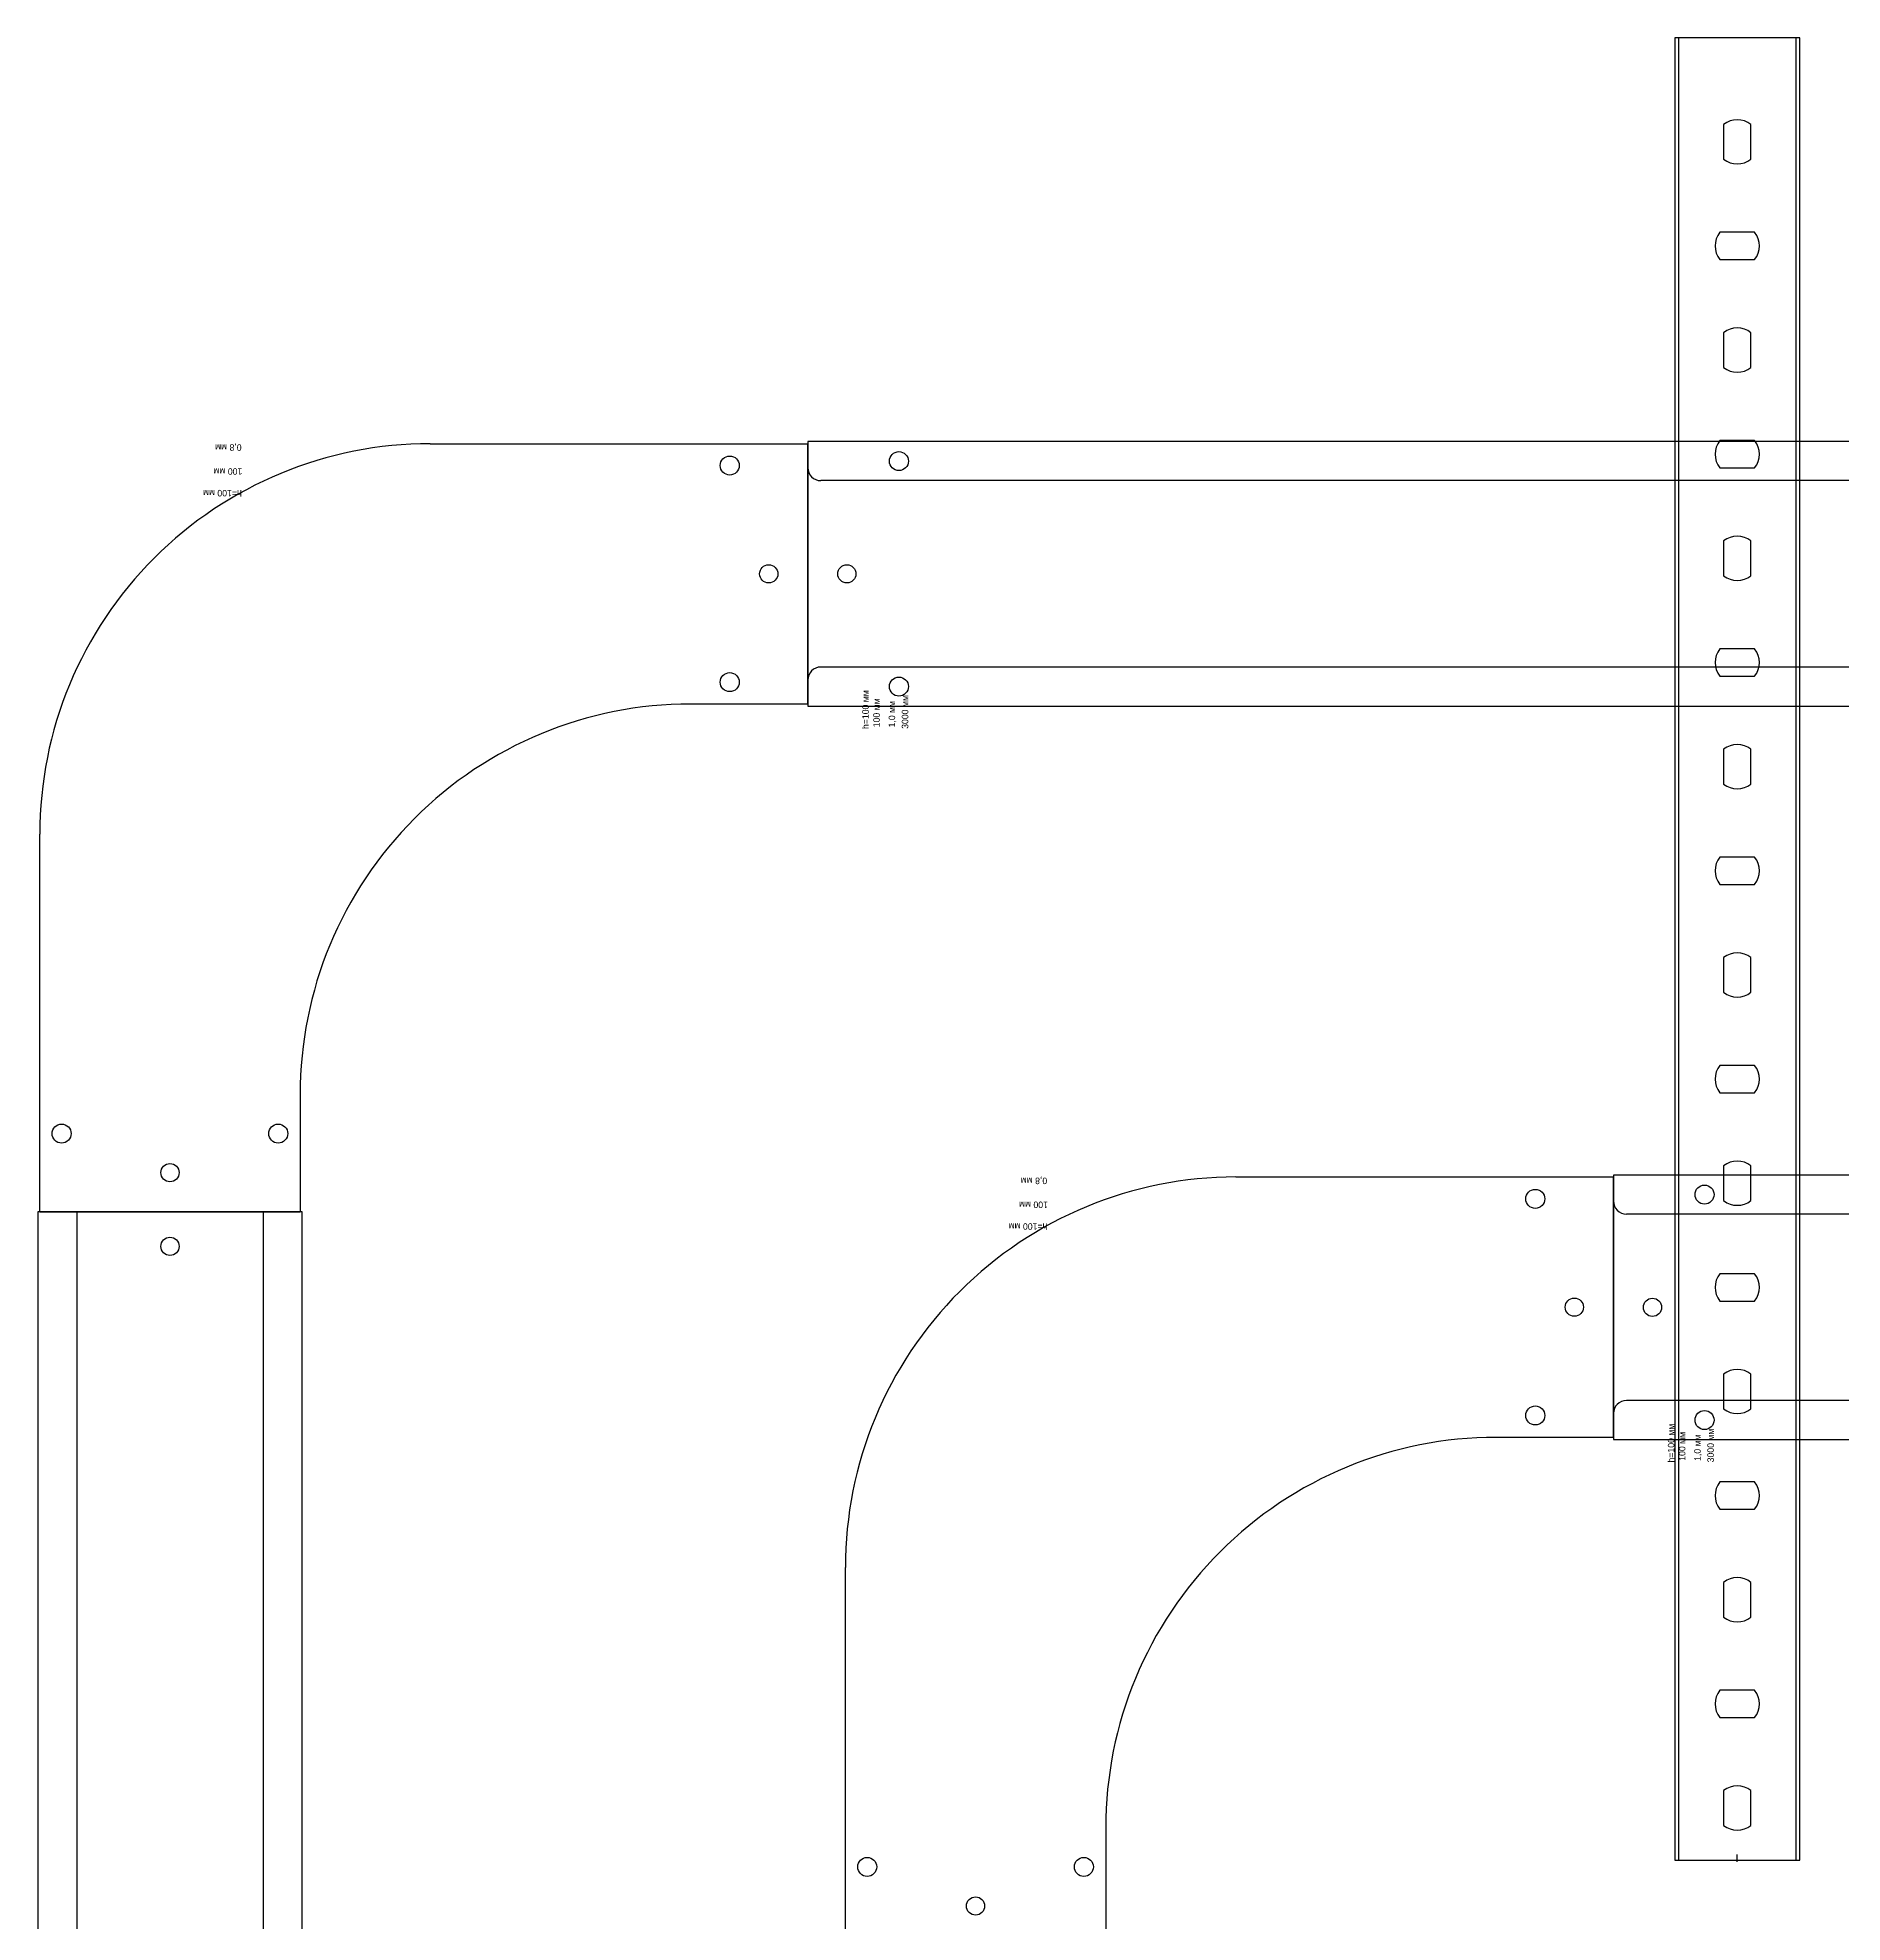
# Model space of a CAD drawing. Header units: millimetres. Extents: x -42533 to 645315, y 3457 to 82611.
# Drawn here: x 73601 to 74294, y 72021 to 72744 of the extents above; entities that cross this region are included whole.
import ezdxf
from ezdxf.enums import TextEntityAlignment as Align

# ---------------------------------------------------------------- set-up
doc = ezdxf.new("R2018")
doc.units = ezdxf.units.MM
for name, color, linetype in [('00_00_потолок_Панели из стали', 7, 'Continuous'), ('ЭОМ_Лотки авар.', 1, 'Continuous'), ('ЭОМ_Лотки рабочие', 5, 'Continuous')]:
    doc.layers.add(name, color=color, linetype=linetype)
doc.styles.get("Standard").update_dxf_attribs({"font": 'arial.ttf'})
doc.styles.add('М2', font='isocpeur.ttf', dxfattribs={"width": 0.8})
doc.dimstyles.new('М2-100', dxfattribs={"dimtxt": 250, "dimasz": 100, "dimexe": 50, "dimexo": 50, "dimgap": 50, "dimtad": 1, "dimdec": 0, "dimzin": 1, "dimtxsty": 'М2', "dimblk": 'ARCHTICK', "dimcen": 2.5, "dimdle": 50, "dimclre": 256, "dimclrt": 256, "dimadec": 0, "dimazin": 0, "dimtfac": 1, "dimtdec": 0, "dimtix": 1, "dimtmove": 1, "dimatfit": 3, "dimldrblk": 'NONE', "dimfxl": 1, "dimtolj": 1, "dimlwd": 9, "dimlwe": 9, "dimarcsym": 1})

# ---------------------------------------------------------------- blocks, each defined once
blk = doc.blocks.new('*U383')
at = {"color": 0, "linetype": 'Continuous', "lineweight": 25}
for p, q in [((-35.8, -4366.65), (-35.8, -5)), ((35.8, -4366.65), (35.8, -5))]:
    blk.add_line(p, q, dxfattribs=at)
blk.add_lwpolyline([(50.8, -4366.65), (50.8, 0), (-50.8, 0), (-50.8, -4366.65)], close=True, dxfattribs=at)
at = {"color": 0, "linetype": 'ByBlock', "lineweight": -2}
blk.add_circle((0, -4353.34), 3.5, dxfattribs=at)
at = {"color": 0, "flags": 9}
for tag, p in [('НАИМЕНОВАНИЕ', (-59.12, -7.02)), ('АРТИКУЛ', (-59.7, -11.85)), ('ПРИМЕЧАНИЕ', (-58.82, -17.26))]:
    blk.add_attdef(tag, text='', height=2.5, dxfattribs=at).set_placement(p, align=Align.TOP_LEFT)
at = {"color": 0, "lineweight": 30, "flags": 104}
for tag, p in [('ВЫСОТА', (-59.61, -20.92)), ('ШИРИНА', (-58.94, -25.15)), ('ДЛИНА', (-59.54, -36.09)), ('ТОЛЩИНА', (-58.99, -31.04))]:
    blk.add_attdef(tag, text='', height=2.5, dxfattribs=at).set_placement(p, align=Align.TOP_LEFT)
blk = doc.blocks.new('*U398')
at = {"color": 0, "linetype": 'ByBlock', "lineweight": -2}
for p, q in [((50, 245), (-50, 245)), ((-50, 200), (-50, 245)), ((50, 245), (50, 100)), ((-245, 50), (-245, -50)), ((-245, 50), (-200, 50)), ((-100, -50), (-245, -50))]:
    blk.add_line(p, q, dxfattribs=at)
for centre, radius in [((0, 230), 3.5), ((-41.6, 215), 3.65), ((41.6, 215), 3.65), ((-215, 41.6), 3.65), ((-230, 0), 3.5), ((-215, -41.6), 3.65)]:
    blk.add_circle(centre, radius, dxfattribs=at)
for centre in [(-200, 200), (-100, 100)]:
    blk.add_arc(centre, 150, 270, 0, dxfattribs=at)
at = {"color": 0, "linetype": 'ByBlock', "lineweight": -2, "flags": 9}
for tag, p in [('НАИМЕНОВАНИЕ', (-27.71, -11.07)), ('АРТИКУЛ', (-26.88, -16.78)), ('ПРИМЕЧАНИЕ', (-27.44, -22.91))]:
    blk.add_attdef(tag, p, '', height=2.5, dxfattribs=at)
at = {"color": 0, "linetype": 'ByBlock', "lineweight": -2, "flags": 104}
for tag, p in [('ВЫСОТА', (-27.6, -29.74)), ('ШИРИНА', (-27.81, -38.07)), ('ТОЛЩИНА', (-27.53, -47.26))]:
    blk.add_attdef(tag, text='', height=2.5, dxfattribs=at).set_placement(p, align=Align.TOP_LEFT)
blk = doc.blocks.new('*U385')
at = {"color": 0, "linetype": 'Continuous', "lineweight": 25}
for p, q in [((-35.8, -5245.84), (-35.8, -5)), ((35.8, -5245.84), (35.8, -5))]:
    blk.add_line(p, q, dxfattribs=at)
blk.add_lwpolyline([(50.8, -5245.84), (50.8, 0), (-50.8, 0), (-50.8, -5245.84)], close=True, dxfattribs=at)
at = {"color": 0, "linetype": 'ByBlock', "lineweight": -2}
blk.add_circle((0, -15), 3.5, dxfattribs=at)
at = {"color": 0, "linetype": 'Continuous', "lineweight": 25}
for centre, radius in [((0, -15), 3.5), ((-43.3, -35), 3.65), ((43.3, -35), 3.65)]:
    blk.add_circle(centre, radius, dxfattribs=at)
for centre, start, end in [((-40.8, -5), 0, 90), ((40.8, -5), 90, 180)]:
    blk.add_arc(centre, 5, start, end, dxfattribs=at)
at = {"color": 0, "flags": 9}
for tag, p in [('НАИМЕНОВАНИЕ', (-59.12, -7.02)), ('АРТИКУЛ', (-59.7, -11.85)), ('ПРИМЕЧАНИЕ', (-58.82, -17.26))]:
    blk.add_attdef(tag, text='', height=2.5, dxfattribs=at).set_placement(p, align=Align.TOP_LEFT)
at = {"color": 0, "lineweight": 30, "flags": 104}
for tag, p in [('ВЫСОТА', (-59.61, -20.92)), ('ШИРИНА', (-58.94, -25.15)), ('ДЛИНА', (-59.54, -36.09)), ('ТОЛЩИНА', (-58.99, -31.04))]:
    blk.add_attdef(tag, text='', height=2.5, dxfattribs=at).set_placement(p, align=Align.TOP_LEFT)
blk = doc.blocks.new('*U386')
at = {"color": 0, "linetype": 'Continuous', "lineweight": 25}
for p, q in [((-35.8, -5555.27), (-35.8, -5)), ((35.8, -5555.27), (35.8, -5))]:
    blk.add_line(p, q, dxfattribs=at)
blk.add_lwpolyline([(50.8, -5555.27), (50.8, 0), (-50.8, 0), (-50.8, -5555.27)], close=True, dxfattribs=at)
at = {"color": 0, "linetype": 'ByBlock', "lineweight": -2}
blk.add_circle((0, -15), 3.5, dxfattribs=at)
at = {"color": 0, "linetype": 'Continuous', "lineweight": 25}
for centre, radius in [((0, -15), 3.5), ((-43.3, -35), 3.65), ((43.3, -35), 3.65)]:
    blk.add_circle(centre, radius, dxfattribs=at)
for centre, start, end in [((-40.8, -5), 0, 90), ((40.8, -5), 90, 180)]:
    blk.add_arc(centre, 5, start, end, dxfattribs=at)
at = {"color": 0, "flags": 9}
for tag, p in [('НАИМЕНОВАНИЕ', (-59.12, -7.02)), ('АРТИКУЛ', (-59.7, -11.85)), ('ПРИМЕЧАНИЕ', (-58.82, -17.26))]:
    blk.add_attdef(tag, text='', height=2.5, dxfattribs=at).set_placement(p, align=Align.TOP_LEFT)
at = {"color": 0, "lineweight": 30, "flags": 104}
for tag, p in [('ВЫСОТА', (-59.61, -20.92)), ('ШИРИНА', (-58.94, -25.15)), ('ДЛИНА', (-59.54, -36.09)), ('ТОЛЩИНА', (-58.99, -31.04))]:
    blk.add_attdef(tag, text='', height=2.5, dxfattribs=at).set_placement(p, align=Align.TOP_LEFT)
blk = doc.blocks.new('*U45')
at = {"color": 0, "linetype": 'ByBlock', "lineweight": -2}
for points in [[(24, -700), (24, 0), (-24, 0), (-24, -700)], [(-22.5, -700), (-22.5, 0)], [(22.5, -700), (22.5, 0)], [(-24, -700), (24, -700)]]:
    blk.add_lwpolyline(points, dxfattribs=at)
at = {"color": 254, "transparency": 33554483}
blk.add_lwpolyline([(0, 0.66), (0, -2.16)], dxfattribs=at)
at = {"color": 0, "linetype": 'ByBlock', "lineweight": -2}
for points in [[(-5.25, -13.32), (-5.25, -26.68, 0.345739), (5.25, -26.68), (5.25, -13.32, 0.345739)], [(-6.68, -54.75, 0.345739), (-6.68, -65.25), (6.68, -65.25, 0.345739), (6.68, -54.75)], [(-5.25, -93.32), (-5.25, -106.68, 0.345739), (5.25, -106.68), (5.25, -93.32, 0.345739)], [(-6.68, -134.75, 0.345739), (-6.68, -145.25), (6.68, -145.25, 0.345739), (6.68, -134.75)], [(-5.25, -173.32), (-5.25, -186.68, 0.345739), (5.25, -186.68), (5.25, -173.32, 0.345739)], [(-6.68, -214.75, 0.345739), (-6.68, -225.25), (6.68, -225.25, 0.345739), (6.68, -214.75)], [(-5.25, -253.32), (-5.25, -266.68, 0.345739), (5.25, -266.68), (5.25, -253.32, 0.345739)], [(-6.68, -294.75, 0.345739), (-6.68, -305.25), (6.68, -305.25, 0.345739), (6.68, -294.75)], [(-5.25, -333.32), (-5.25, -346.68, 0.345739), (5.25, -346.68), (5.25, -333.32, 0.345739)], [(-6.68, -374.75, 0.345739), (-6.68, -385.25), (6.68, -385.25, 0.345739), (6.68, -374.75)], [(-5.25, -413.32), (-5.25, -426.68, 0.345739), (5.25, -426.68), (5.25, -413.32, 0.345739)], [(-6.68, -454.75, 0.345739), (-6.68, -465.25), (6.68, -465.25, 0.345739), (6.68, -454.75)], [(-5.25, -493.32), (-5.25, -506.68, 0.345739), (5.25, -506.68), (5.25, -493.32, 0.345739)], [(-6.68, -534.75, 0.345739), (-6.68, -545.25), (6.68, -545.25, 0.345739), (6.68, -534.75)], [(-5.25, -573.32), (-5.25, -586.68, 0.345739), (5.25, -586.68), (5.25, -573.32, 0.345739)], [(-6.68, -614.75, 0.345739), (-6.68, -625.25), (6.68, -625.25, 0.345739), (6.68, -614.75)], [(-5.25, -653.32), (-5.25, -666.68, 0.345739), (5.25, -666.68), (5.25, -653.32, 0.345739)]]:
    blk.add_lwpolyline(points, format="xyb", close=True, dxfattribs=at)
at = {"flags": 9}
for tag, p in [('НАИМЕНОВАНИЕ', (-58.16, -19.4)), ('АРТИКУЛ', (-58.87, -24.46)), ('ПРИМЕЧАНИЕ', (-58.33, -30.8))]:
    blk.add_attdef(tag, p, '', height=2.5, dxfattribs=at)
at = {"lineweight": 30, "flags": 104}
blk.add_attdef('ДЛИНА', text='', height=2.5, dxfattribs=at).set_placement((-57.72, -34.59), align=Align.TOP_LEFT)
blk = doc.blocks.new('_ArchTick')
at = {"color": 0, "linetype": 'ByBlock', "lineweight": 70, "const_width": 0.15}
blk.add_lwpolyline([(-0.5, -0.5), (0.5, 0.5)], dxfattribs=at)
blk = doc.blocks.new('*D763')
at = {"layer": '00_00_потолок_Панели из стали', "lineweight": 9, "transparency": 16777216}
for p, q in [((74253.94, 71994.44), (74253.94, 71710.98)), ((75054.14, 71993.78), (75054.14, 71710.98))]:
    blk.add_line(p, q, dxfattribs=at)
at = {"layer": '00_00_потолок_Панели из стали', "color": 0, "lineweight": 9, "transparency": 16777216}
blk.add_line((75104.14, 71760.98), (74203.94, 71760.98), dxfattribs=at)
at = {"layer": 'Defpoints', "color": 0, "transparency": 16777216}
for p in [(74253.94, 72044.44), (75054.14, 72043.78), (74253.94, 71760.98)]:
    blk.add_point(p, dxfattribs=at)
at = {"layer": '00_00_потолок_Панели из стали', "color": 0, "lineweight": 9, "transparency": 16777216, "xscale": 100, "yscale": 100, "zscale": 100, "rotation": 180}
blk.add_blockref('_ArchTick', (74253.94, 71760.98), dxfattribs=at)
at = {"layer": '00_00_потолок_Панели из стали', "color": 0, "lineweight": 9, "transparency": 16777216, "xscale": 100, "yscale": 100, "zscale": 100}
blk.add_blockref('_ArchTick', (75054.14, 71760.98), dxfattribs=at)
at = {"layer": '00_00_потолок_Панели из стали', "transparency": 16777216, "insert": (74654.04, 71935.98), "char_height": 250, "attachment_point": 5, "style": 'М2'}
blk.add_mtext('\\A1;800', dxfattribs=at)
blk = doc.blocks.new('_None')

msp = doc.modelspace()

# ---------------------------------------------------------------- block references
at = {"layer": 'ЭОМ_Лотки авар.', "color": 1}
ref = msp.add_blockref('*U398', (73651.95, 72538.5), dxfattribs=dict(at, rotation=180))
lines = msp.add_mtext('h=100 мм', dxfattribs={"layer": '0', "color": 0, "linetype": 'ByBlock', "lineweight": -2, "insert": (73679.55, 72568.24), "char_height": 2.5, "attachment_point": 1, "rotation": 180})
ref.add_attrib('ВЫСОТА', '', (73679.55, 72568.24)).embed_mtext(lines)
lines = msp.add_mtext('100 мм', dxfattribs={"layer": '0', "color": 0, "linetype": 'ByBlock', "lineweight": -2, "insert": (73679.76, 72576.57), "char_height": 2.5, "attachment_point": 1, "rotation": 180})
ref.add_attrib('ШИРИНА', '', (73679.76, 72576.57)).embed_mtext(lines)
lines = msp.add_mtext('0,8 мм', dxfattribs={"layer": '0', "color": 0, "linetype": 'ByBlock', "lineweight": -2, "insert": (73679.48, 72585.76), "char_height": 2.5, "attachment_point": 1, "rotation": 180})
ref.add_attrib('ТОЛЩИНА', '', (73679.48, 72585.76)).embed_mtext(lines)
ref = msp.add_blockref('*U386', (73896.95, 72538.5), dxfattribs=dict(at, rotation=89.99999999999999))
lines = msp.add_mtext('3000 мм', dxfattribs={"layer": '0', "color": 0, "insert": (73933.04, 72478.96), "char_height": 2.5, "attachment_point": 1, "rotation": 90})
ref.add_attrib('ДЛИНА', '', (73933.04, 72478.96), dxfattribs={"flags": 34}).embed_mtext(lines)
lines = msp.add_mtext('1,0 мм', dxfattribs={"layer": '0', "color": 0, "insert": (73928, 72479.51), "char_height": 2.5, "attachment_point": 1, "rotation": 90})
ref.add_attrib('ТОЛЩИНА', '', (73928, 72479.51), dxfattribs={"flags": 34}).embed_mtext(lines)
lines = msp.add_mtext('h=100 мм', dxfattribs={"layer": '0', "color": 0, "insert": (73917.87, 72478.89), "char_height": 2.5, "attachment_point": 1, "rotation": 90})
ref.add_attrib('ВЫСОТА', '', (73917.87, 72478.89), dxfattribs={"flags": 34}).embed_mtext(lines)
lines = msp.add_mtext('100 мм', dxfattribs={"layer": '0', "color": 0, "insert": (73922.1, 72479.56), "char_height": 2.5, "attachment_point": 1, "rotation": 90})
ref.add_attrib('ШИРИНА', '', (73922.1, 72479.56), dxfattribs={"flags": 34}).embed_mtext(lines)
at = {"layer": 'ЭОМ_Лотки авар.', "color": 1, "rotation": 180}
msp.add_blockref('*U383', (73651.96, 67926.85), dxfattribs=at)
at = {"layer": 'ЭОМ_Лотки рабочие'}
ref = msp.add_blockref('*U45', (74253.94, 72044.44), dxfattribs=dict(at, rotation=180))
lines = msp.add_mtext('700 мм', dxfattribs={"layer": '0', "insert": (74311.66, 72079.03), "char_height": 2.5, "attachment_point": 1, "rotation": 180})
ref.add_attrib('ДЛИНА', '', (74311.66, 72079.03)).embed_mtext(lines)
ref = msp.add_blockref('*U398', (73961.38, 72256.83), dxfattribs=dict(at, rotation=180))
lines = msp.add_mtext('h=100 мм', dxfattribs={"layer": '0', "color": 0, "linetype": 'ByBlock', "lineweight": -2, "insert": (73988.98, 72286.57), "char_height": 2.5, "attachment_point": 1, "rotation": 180})
ref.add_attrib('ВЫСОТА', '', (73988.98, 72286.57)).embed_mtext(lines)
lines = msp.add_mtext('100 мм', dxfattribs={"layer": '0', "color": 0, "linetype": 'ByBlock', "lineweight": -2, "insert": (73989.19, 72294.9), "char_height": 2.5, "attachment_point": 1, "rotation": 180})
ref.add_attrib('ШИРИНА', '', (73989.19, 72294.9)).embed_mtext(lines)
lines = msp.add_mtext('0,8 мм', dxfattribs={"layer": '0', "color": 0, "linetype": 'ByBlock', "lineweight": -2, "insert": (73988.91, 72304.09), "char_height": 2.5, "attachment_point": 1, "rotation": 180})
ref.add_attrib('ТОЛЩИНА', '', (73988.91, 72304.09)).embed_mtext(lines)
ref = msp.add_blockref('*U385', (74206.38, 72256.77), dxfattribs=dict(at, rotation=89.99999999999999))
lines = msp.add_mtext('3000 мм', dxfattribs={"layer": '0', "color": 0, "insert": (74242.47, 72197.22), "char_height": 2.5, "attachment_point": 1, "rotation": 90})
ref.add_attrib('ДЛИНА', '', (74242.47, 72197.22), dxfattribs={"flags": 34}).embed_mtext(lines)
lines = msp.add_mtext('1,0 мм', dxfattribs={"layer": '0', "color": 0, "insert": (74237.42, 72197.77), "char_height": 2.5, "attachment_point": 1, "rotation": 90})
ref.add_attrib('ТОЛЩИНА', '', (74237.42, 72197.77), dxfattribs={"flags": 34}).embed_mtext(lines)
lines = msp.add_mtext('h=100 мм', dxfattribs={"layer": '0', "color": 0, "insert": (74227.3, 72197.16), "char_height": 2.5, "attachment_point": 1, "rotation": 90})
ref.add_attrib('ВЫСОТА', '', (74227.3, 72197.16), dxfattribs={"flags": 34}).embed_mtext(lines)
lines = msp.add_mtext('100 мм', dxfattribs={"layer": '0', "color": 0, "insert": (74231.53, 72197.82), "char_height": 2.5, "attachment_point": 1, "rotation": 90})
ref.add_attrib('ШИРИНА', '', (74231.53, 72197.82), dxfattribs={"flags": 34}).embed_mtext(lines)

# ---------------------------------------------------------------- dimensions: what is measured, and where the dimension line sits
at = {"layer": '00_00_потолок_Панели из стали'}
dim = msp.add_linear_dim(base=(74253.94, 71760.98), p1=(75054.14, 72043.78), p2=(74253.94, 72044.44), dimstyle='М2-100', dxfattribs=at)
dim.commit()
dim.dimension.update_dxf_attribs({"geometry": '*D763', "text_midpoint": (74654.04, 71935.98)})

doc.saveas('drawing.dxf')
